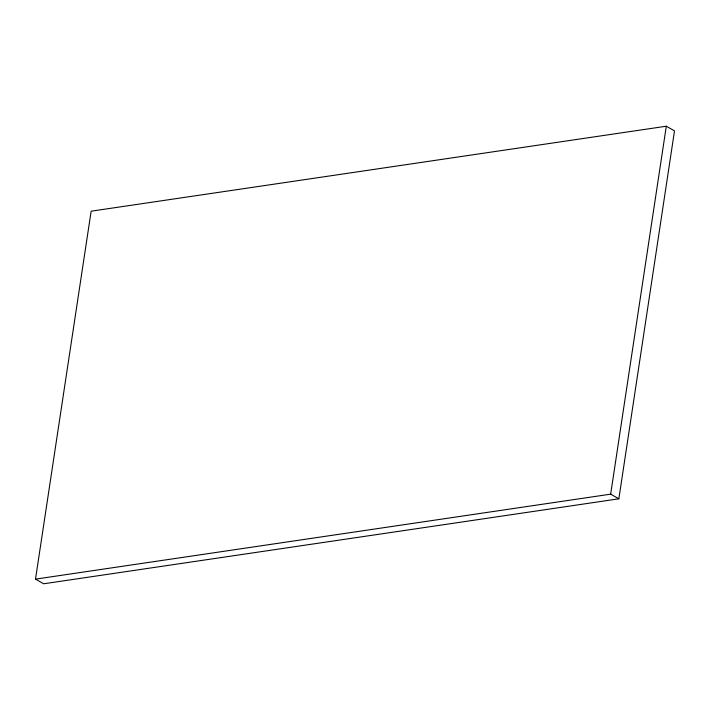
<?xml version="1.0" encoding="UTF-8"?>
<svg xmlns="http://www.w3.org/2000/svg" width="710" height="710" viewBox="0 0 710 710"><rect width="100%" height="100%" fill="white"/><g stroke="black" fill="none" stroke-linecap="round" stroke-linejoin="round"><path stroke-width="1.06" d="M35.5 579.129L91.146 211.19L666.299 126.22L674.5 130.871L618.854 498.81L43.7 583.78L35.5 579.129L610.662 494.16L618.854 498.81M610.662 494.16L666.299 126.22"/></g></svg>
